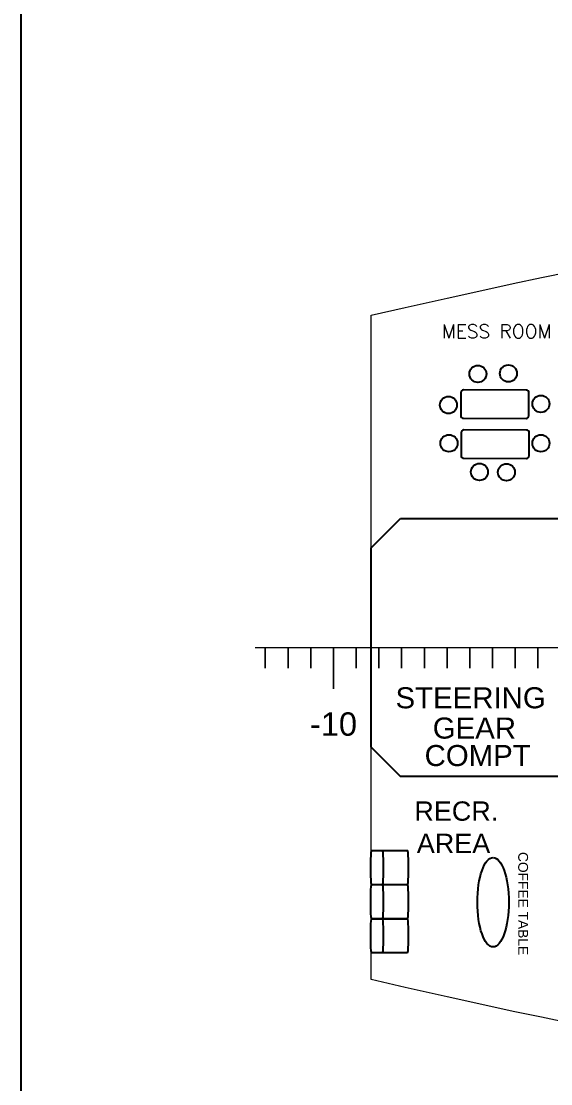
# Model space of a CAD drawing. Header units: millimetres. Extents: x -7277357 to 14022354, y -2768861 to 8298078.
# Drawn here: x -7277357 to -5878995, y -44469 to 2761627 of the extents above; entities that cross this region are included whole.
import ezdxf
from ezdxf.enums import TextEntityAlignment as Align

# ---------------------------------------------------------------- set-up
doc = ezdxf.new("R2010")
doc.units = ezdxf.units.MM
doc.header["$LTSCALE"] = 10
for name, color, linetype in [('11', 7, 'Continuous'), ('Interior', 3, 'Continuous'), ('TEXT', 7, 'Continuous')]:
    doc.layers.add(name, color=color, linetype=linetype)
doc.styles.add('ROMANS', font='ROMANS.shx')
doc.styles.get("Standard").update_dxf_attribs({"font": 'arial.ttf'})

msp = doc.modelspace()

# ---------------------------------------------------------------- linework, layer by layer
at = {"color": 6}
msp.add_line((-7277357.40145, -2767209.8531), (-7277357.40145, 8298078.42645), dxfattribs=at)
msp.add_lwpolyline([(-6275463.07482, 1448263.69229), (-5749321.98123, 1448263.69229), (-5671948.291, 1370890.00206), (-5671948.291, 844748.90847), (-5749321.98123, 767375.21824), (-6275463.07482, 767375.21824), (-6352836.76505, 844748.90847), (-6352836.76505, 1370890.00206)], close=True)
at = {"linetype": 'Continuous', "ltscale": 450.5}
msp.add_ellipse((-6031244.52019, 434898.52801), major_axis=(0, 118109.41807), ratio=0.3508535889, dxfattribs=at)
at = {"layer": '11', "color": 7, "linetype": 'Continuous', "lineweight": 20}
for p, q in [((-5978353.76505, 2068919.45526), (-5903860.76505, 2084619.45526)), ((-5978353.76505, 2068919.45526), (-5903860.76505, 2084619.45526)), ((-5903860.76505, 2084619.45526), (-5829355.76505, 2099719.45526)), ((-5903860.76505, 2084619.45526), (-5829355.76505, 2099719.45526)), ((-6152152.76505, 2030719.45526), (-6052836.76505, 2052719.45526)), ((-6152152.76505, 2030719.45526), (-6052836.76505, 2052719.45526)), ((-6052836.76505, 2052719.45526), (-5978353.76505, 2068919.45526)), ((-6052836.76505, 2052719.45526), (-5978353.76505, 2068919.45526)), ((-6263546.76505, 2005519.45526), (-6152152.76505, 2030719.45526)), ((-6263546.76505, 2005519.45526), (-6152152.76505, 2030719.45526)), ((-6352836.76505, 1985119.45526), (-6263546.76505, 2005519.45526)), ((-6352836.76505, 1985119.45526), (-6263546.76505, 2005519.45526)), ((-6352836.76505, 1107819.45526), (-6352836.76505, 1985119.45526)), ((-6352836.76505, 1107819.45526), (-6352836.76505, 1985119.45526)), ((-6352836.76505, 230539.45526), (-6352836.76505, 1107819.45526)), ((-6352836.76505, 1107819.45526), (-6352836.76505, 1107819.45526)), ((-6352836.76505, 230539.45526), (-6352836.76505, 1107819.45526)), ((-6263546.76505, 210129.45526), (-6352836.76505, 230539.45526)), ((-6263546.76505, 210129.45526), (-6352836.76505, 230539.45526)), ((-6152152.76505, 184899.45526), (-6263546.76505, 210129.45526)), ((-6152152.76505, 184899.45526), (-6263546.76505, 210129.45526)), ((-6052836.76505, 162889.45526), (-6152152.76505, 184899.45526)), ((-6052836.76505, 162889.45526), (-6152152.76505, 184899.45526)), ((-5978353.76505, 146689.45526), (-6052836.76505, 162889.45526)), ((-5978353.76505, 146689.45526), (-6052836.76505, 162889.45526)), ((-5903860.76505, 131019.45526), (-5978353.76505, 146689.45526)), ((-5903860.76505, 131019.45526), (-5978353.76505, 146689.45526)), ((-5829355.76505, 115919.45526), (-5903860.76505, 131019.45526)), ((-5829355.76505, 115919.45526), (-5903860.76505, 131019.45526))]:
    msp.add_line(p, q, dxfattribs=at)
at = {"layer": '11', "color": 3, "linetype": 'Continuous', "lineweight": 20, "flags": 128}
msp.add_lwpolyline([(-6659836.76505, 1107819.45526), (-6632836.76505, 1107819.45526), (-6632836.76505, 1053019.45526), (-6632836.76505, 1107819.45526), (-6572836.76505, 1107819.45526), (-6572836.76505, 1053019.45526), (-6572836.76505, 1107819.45526), (-6512836.76505, 1107819.45526), (-6512836.76505, 1053019.45526), (-6512836.76505, 1107819.45526), (-6452836.76505, 1107819.45526), (-6452836.76505, 998119.45526), (-6452836.76505, 1107819.45526), (-6392836.76505, 1107819.45526), (-6392836.76505, 1053019.45526), (-6392836.76505, 1107819.45526), (-6332836.76505, 1107819.45526), (-6332836.76505, 1053019.45526), (-6332836.76505, 1107819.45526), (-6272836.76505, 1107819.45526), (-6272836.76505, 1053019.45526), (-6272836.76505, 1107819.45526), (-6212836.76505, 1107819.45526), (-6212836.76505, 1053019.45526), (-6212836.76505, 1107819.45526), (-6152836.76505, 1107819.45526), (-6152836.76505, 1053019.45526), (-6152836.76505, 1107819.45526), (-6092836.76505, 1107819.45526), (-6092836.76505, 1053019.45526), (-6092836.76505, 1107819.45526), (-6032836.76505, 1107819.45526), (-6032836.76505, 1053019.45526), (-6032836.76505, 1107819.45526), (-5972836.76505, 1107819.45526), (-5972836.76505, 1053019.45526), (-5972836.76505, 1107819.45526), (-5912836.76505, 1107819.45526), (-5912836.76505, 1053019.45526), (-5912836.76505, 1107819.45526), (-5852836.76505, 1107819.45526)], dxfattribs=at)
at = {"layer": 'Interior'}
for p, q in [((-6352836.76505, 571206.91007), (-6256836.76505, 571206.91007)), ((-6353023.79412, 481362.64565), (-6257023.79412, 481362.64565)), ((-6256836.76505, 481206.91007), (-6352836.76505, 481206.91007)), ((-6257023.79412, 391362.64565), (-6353023.79412, 391362.64565)), ((-6353023.79412, 391362.64565), (-6257023.79412, 391362.64565)), ((-6256836.76505, 391206.91007), (-6352836.76505, 391206.91007)), ((-6257023.79412, 301362.64565), (-6353023.79412, 301362.64565))]:
    msp.add_line(p, q, dxfattribs=at)
for points in [[(-6109273.88433, 1713015.129), (-5944274.6846, 1712501.23531, 0.4142135624), (-5936751.36217, 1719977.84014), (-5936564.49174, 1779977.54913, 0.4142135624), (-5944041.09656, 1787500.87156), (-6109040.29629, 1788014.76524, 0.4142135624), (-6116563.61872, 1780538.16042), (-6116750.48915, 1720538.45143, 0.4142135624)], [(-6108404.42623, 1607445.8054), (-5943405.2265, 1606931.91172, 0.4142135624), (-5935881.90407, 1614408.51654), (-5935695.03364, 1674408.22553, 0.4142135624), (-5943171.63846, 1681931.54796), (-6108170.83819, 1682445.44165, 0.4142135624), (-6115694.16062, 1674968.83682), (-6115881.03105, 1614969.12783, 0.4142135624)]]:
    msp.add_lwpolyline(points, format="xyb", close=True, dxfattribs=at)
for centre in [(-6071408.51023, 1830190.27378), (-5990944.36371, 1831629.94789), (-6149201.13953, 1748100.88601), (-5904829.01345, 1751032.63473), (-6147733.28976, 1646954.9833), (-5904829.01345, 1646954.9833), (-6067235.62217, 1571223.53791), (-5996048.30237, 1570412.91161)]:
    msp.add_circle(centre, 22500, dxfattribs=at)
for centre, major_axis, start_param, end_param in [((-6352836.76505, 526206.91007), (0, -45000), 3.1415926536, 6.2831853072), ((-6322836.76505, 526206.91007), (0, 45000), 3.1415926536, 6.2831853072), ((-6256836.76505, 526206.91007), (0, -45000), 0, 3.1415926536), ((-6353023.79412, 436362.64565), (0, -45000), 3.1415926536, 6.2831853072), ((-6323023.79412, 436362.64565), (0, 45000), 3.1415926536, 6.2831853072), ((-6257023.79412, 436362.64565), (0, -45000), 0, 3.1415926536), ((-6353023.79412, 346362.64565), (0, -45000), 3.1415926536, 6.2831853072), ((-6323023.79412, 346362.64565), (0, 45000), 3.1415926536, 6.2831853072), ((-6257023.79412, 346362.64565), (0, -45000), 0, 3.1415926536)]:
    msp.add_ellipse(centre, major_axis=major_axis, ratio=0.05, start_param=start_param, end_param=end_param, dxfattribs=at)

# ---------------------------------------------------------------- texts
for s, height, p in [('STEERING', 55566.686615, (-6090576.24061, 974887.80074)), ('GEAR', 55566.686615, (-6080622.1957, 894900.31254)), ('RECR.', 51000, (-6128329.25346, 675667.88259)), ('AREA', 51000, (-6135749.0306, 590365.88559))]:
    msp.add_text(s, height=height).set_placement(p, align=Align.MIDDLE_CENTER)
at = {"ltscale": 0.5}
msp.add_text('COFFEE TABLE', height=26000, rotation=270, dxfattribs=at).set_placement((-5951964.54665, 431373.6049), align=Align.MIDDLE_CENTER)
at = {"linetype": 'Continuous', "insert": (-6212120.95121, 850114.57406), "char_height": 55566.686615, "width": 272276.7644158, "attachment_point": 1}
msp.add_mtext('COMPT', dxfattribs=at)
at = {"layer": '11', "color": 7}
msp.add_text('-10', height=61711.9, dxfattribs=at).set_placement((-6452836.76505, 936419.45526), align=Align.TOP_CENTER)
at = {"layer": 'TEXT', "style": 'ROMANS'}
msp.add_text('MESS ROOM', height=36000, dxfattribs=at).set_placement((-6021915.26758, 1942902.98509), align=Align.MIDDLE)

doc.saveas('drawing.dxf')
